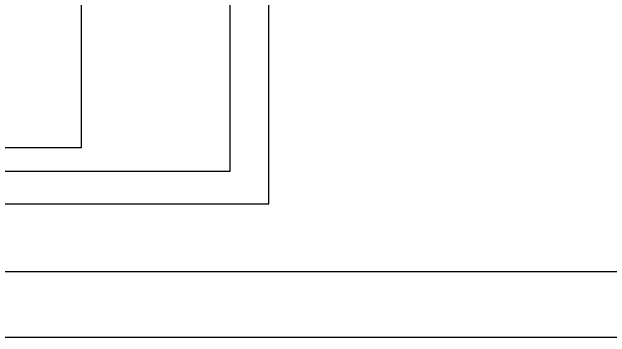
# Model space of a CAD drawing. Header units: millimetres. Extents: x 123.5 to 144.3, y 105.4 to 121.6.
# Drawn here: x 136.715 to 139.827, y 112.345 to 114.037 of the extents above; entities that cross this region are included whole.
import ezdxf

# ---------------------------------------------------------------- set-up
doc = ezdxf.new("R2010")
doc.units = ezdxf.units.MM
doc.layers.add('BLK_12AWG', color=7, linetype='Continuous')
doc.layers.add('WIRES', color=7, linetype='Continuous')

msp = doc.modelspace()

# ---------------------------------------------------------------- linework, layer by layer
at = {"layer": 'BLK_12AWG'}
for p, q in [((135.215, 112.6852), (142.6036, 112.6852)), ((135.9452, 112.3447), (142.7932, 112.3447))]:
    msp.add_line(p, q, dxfattribs=at)
at = {"layer": 'WIRES'}
for p, q in [((137.0769, 113.331), (137.0769, 114.7471)), ((137.8507, 113.2085), (137.8507, 114.3297)), ((138.0519, 113.0382), (138.0519, 114.3284)), ((136.0948, 113.331), (137.0769, 113.331)), ((134.6811, 113.2085), (137.8507, 113.2085)), ((134.4936, 113.0382), (138.0519, 113.0382))]:
    msp.add_line(p, q, dxfattribs=at)

doc.saveas('drawing.dxf')
